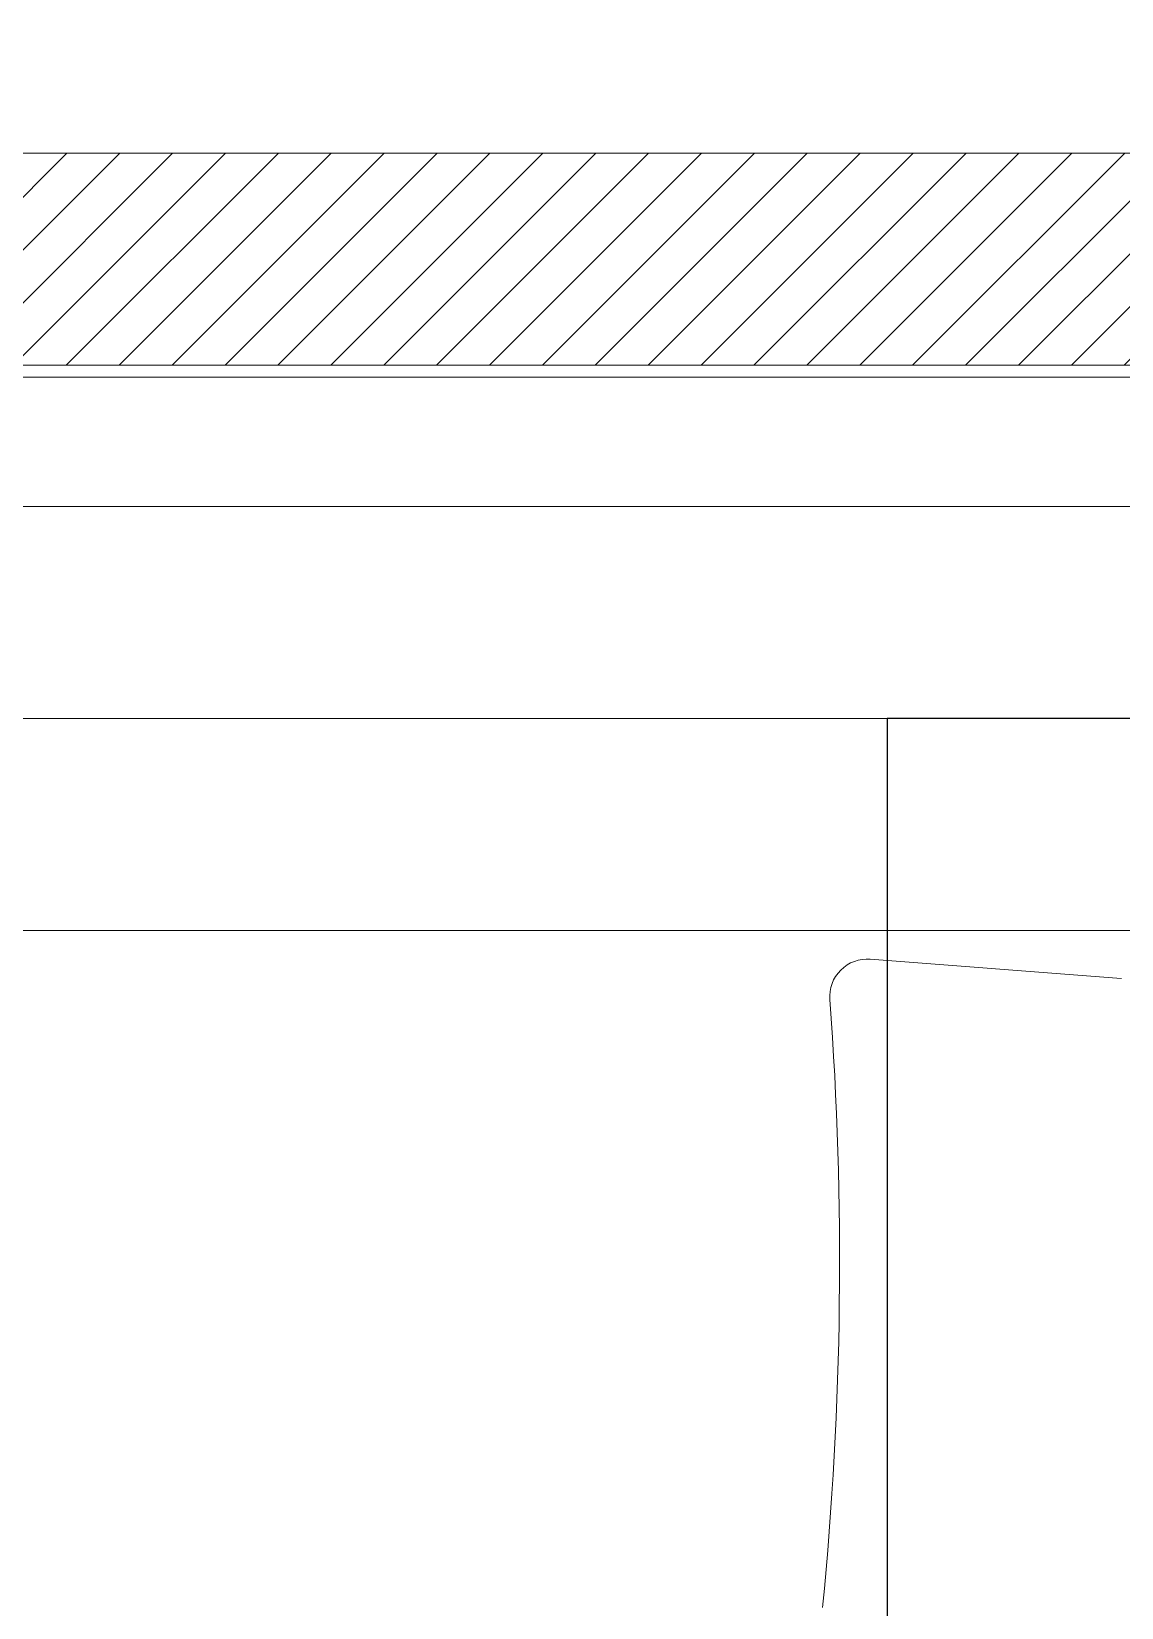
# Model space of a CAD drawing. Header units: millimetres. Extents: x 126 to 12547, y 1644 to 26714.
# Drawn here: x 11379.2 to 11471.8, y 2121.3 to 2255.2 of the extents above; entities that cross this region are included whole.
import ezdxf

# ---------------------------------------------------------------- set-up
doc = ezdxf.new("R2010")
doc.units = ezdxf.units.MM
doc.linetypes.add('BEARBEITUNGEN', pattern=[0])
doc.linetypes.add('NASCOSTA', pattern=[9.525, 6.35, -3.175])
for name, color, linetype, lineweight in [('F_ARREDI', 7, 'Continuous', 5), ('F_Guide', 1, 'Continuous', 9), ('F_MULTI laminato OPACO', 1, 'Continuous', 5), ('F_Proiezioni', 253, 'NASCOSTA', 9)]:
    doc.layers.add(name, color=color, linetype=linetype, lineweight=lineweight)
doc.layers.add('F_Lavorazioni', color=12, linetype='Continuous')

# ---------------------------------------------------------------- blocks, each defined once
blk = doc.blocks.new('V_CAS.ra INTERNA_ pianta')
at = {"layer": 'F_Guide', "color": 8}
for p, q in [((272904.94, -83419.86), (272904.55, -83419.83)), ((272925.86, -83421.48), (272904.94, -83419.86))]:
    blk.add_line(p, q, dxfattribs=at)
for centre, radius, start, end in [((273228.27, -83395.79), 299.8, 174.3796, 184.2581), ((272926.11, -83418.29), 3.2, 265.5789, 4.2581)]:
    blk.add_arc(centre, radius, start, end, dxfattribs=at)
at = {"layer": 'F_Lavorazioni', "color": 14, "linetype": 'BEARBEITUNGEN', "true_color": 0xaa0000}
for p, q in [((272924.44, -83441.93), (272924.44, -82951.93)), ((272849.44, -83441.93), (272924.44, -83441.93))]:
    blk.add_line(p, q, dxfattribs=at)
at = {"layer": 'F_MULTI laminato OPACO', "color": 143, "true_color": 0x7aafdf}
for points in [[(272828.44, -83441.93), (273174.44, -83441.93), (273174.44, -82911.93), (272828.44, -82911.93)], [(273153.44, -83423.93), (273153.44, -83441.93), (272849.44, -83441.93), (272849.44, -83423.93)], [(273189.44, -83441.93), (273189.44, -83459.93), (272813.44, -83459.93), (272813.44, -83441.93)]]:
    blk.add_lwpolyline(points, close=True, dxfattribs=at)
blk = doc.blocks.new('ARMADIO_camera master_sol.C_pianta')
at = {"layer": 'F_MULTI laminato OPACO', "transparency": 33554508}
h = blk.add_hatch(dxfattribs=at)
h.set_pattern_fill('ANSI31', color=6)
h.paths.add_polyline_path([(718408.42, 531037.1), (718408.42, 531055.1), (718858.42, 531055.1), (718858.42, 531037.1)])
at = {"layer": 'F_MULTI laminato OPACO'}
blk.add_lwpolyline([(718423.42, 531636.1), (718835.42, 531636.1), (718835.42, 531056.1), (718423.42, 531056.1)], close=True, dxfattribs=at)
at = {"layer": 'F_MULTI laminato OPACO', "color": 6}
blk.add_lwpolyline([(718408.42, 531037.1), (718408.42, 531055.1), (718858.42, 531055.1), (718858.42, 531037.1)], close=True, dxfattribs=at)
at = {"layer": 'F_Proiezioni'}
blk.add_lwpolyline([(718408.42, 531054.1), (718408.42, 530604.1, 0.414214), (718858.42, 531054.1)], format="xyb", dxfattribs=at)
at = {"layer": 'F_ARREDI'}
blk.add_blockref('V_CAS.ra INTERNA_ pianta', (445642.98, 614527.02), dxfattribs=at)

msp = doc.modelspace()

# ---------------------------------------------------------------- block references
at = {"layer": 'F_ARREDI', "color": 2, "lineweight": 5, "rotation": 180}
msp.add_blockref('ARMADIO_camera master_sol.C_pianta', (730019.29, 533281.93), dxfattribs=at)

doc.saveas('drawing.dxf')
